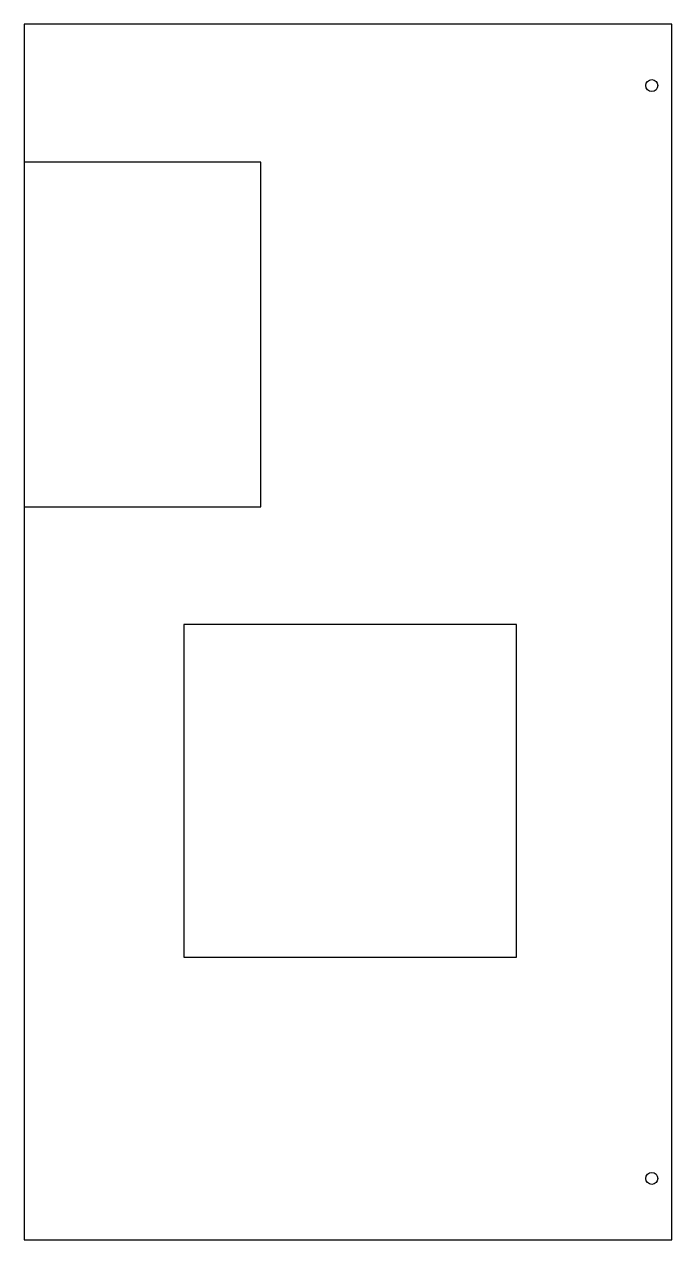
# Model space of a CAD drawing. Header units: millimetres. Extents: x 0 to 162, y 0 to 305.
import ezdxf

# ---------------------------------------------------------------- set-up
doc = ezdxf.new("R2010")
doc.units = ezdxf.units.MM

msp = doc.modelspace()

# ---------------------------------------------------------------- linework, layer by layer
at = {"layer": 'fixation_holes'}
for centre in [(157.5, 289.61), (157.5, 15.39)]:
    msp.add_circle(centre, 1.5, dxfattribs=at)
at = {"layer": 'labware'}
for points in [[(0, 270.38), (0, 183.9), (59.35, 183.9), (59.35, 270.38)], [(40.08, 154.42), (40.08, 70.92), (123.58, 70.92), (123.58, 154.42)]]:
    msp.add_lwpolyline(points, close=True, dxfattribs=at)
at = {"layer": 'plateau'}
msp.add_lwpolyline([(0, 0), (162.5, 0), (162.5, 305), (0, 305)], close=True, dxfattribs=at)

doc.saveas('drawing.dxf')
